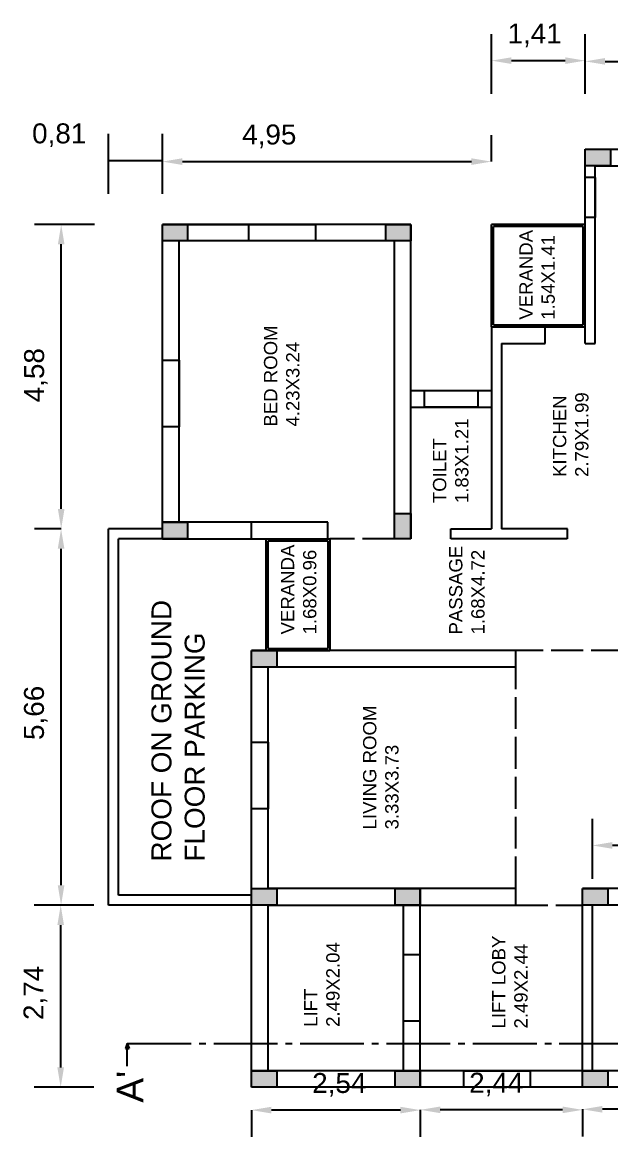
# Model space of a CAD drawing. Header units: metres. Extents: x 2057.2 to 2134.1, y 955.4 to 1040.4.
# Drawn here: x 2110.71 to 2119.57, y 1023.65 to 1040.42 of the extents above; entities that cross this region are included whole.
import ezdxf

# ---------------------------------------------------------------- set-up
doc = ezdxf.new("R2010")
doc.units = ezdxf.units.M
doc.linetypes.add('ACAD_ISO02W100', pattern=[15, 12, -3])
doc.linetypes.add('ACAD_ISO04W100', pattern=[30, 24, -3, 0, -3])
doc.styles.get("Standard").update_dxf_attribs({"font": 'arial.ttf'})
doc.dimstyles.new('ISO-25', dxfattribs={"dimtxt": 0.3, "dimasz": 0.3, "dimexe": 0.4, "dimexo": 1, "dimgap": 0.2, "dimtad": 1, "dimdec": 3, "dimtxsty": 'Standard', "dimcen": 2.5, "dimadec": 0, "dimazin": 0, "dimtfac": 1, "dimtdec": 3, "dimtmove": 1, "dimatfit": 3, "dimfxl": 0.5, "dimfxlon": 1, "dimarcsym": 0})

# ---------------------------------------------------------------- blocks, each defined once
blk = doc.blocks.new('*D40')
at = {"color": 0, "linetype": 'ACAD_ISO02W100', "lineweight": -2, "transparency": 16777216}
for p, q in [((2119.143, 1024.065), (2119.143, 1023.665)), ((2124.633, 1024.065), (2119.443, 1024.065)), ((2124.933, 1024.065), (2124.933, 1023.665))]:
    blk.add_line(p, q, dxfattribs=at)
at = {"color": 0, "linetype": 'ACAD_ISO02W100', "transparency": 16777216}
for points in [[(2119.443, 1024.115), (2119.443, 1024.015), (2119.143, 1024.065)], [(2124.633, 1024.115), (2124.633, 1024.015), (2124.933, 1024.065)]]:
    blk.add_solid(points, dxfattribs=at)
at = {"layer": 'Defpoints', "color": 0, "linetype": 'ACAD_ISO02W100', "transparency": 16777216}
for p in [(2119.143, 1024.396), (2124.933, 1024.396), (2119.143, 1024.065)]:
    blk.add_point(p, dxfattribs=at)
at = {"color": 0, "linetype": 'ACAD_ISO02W100', "transparency": 16777216, "insert": (2121.934, 1024.445), "char_height": 0.3, "attachment_point": 5}
blk.add_mtext('5,79', dxfattribs=at)
blk = doc.blocks.new('*D41')
at = {"color": 0, "linetype": 'ACAD_ISO02W100', "lineweight": -2, "transparency": 16777216}
for p, q in [((2116.703, 1024.057), (2116.703, 1023.657)), ((2118.843, 1024.057), (2117.003, 1024.057)), ((2119.143, 1024.057), (2119.143, 1023.657))]:
    blk.add_line(p, q, dxfattribs=at)
at = {"color": 0, "linetype": 'ACAD_ISO02W100', "transparency": 16777216}
for points in [[(2117.003, 1024.107), (2117.003, 1024.007), (2116.703, 1024.057)], [(2118.843, 1024.107), (2118.843, 1024.007), (2119.143, 1024.057)]]:
    blk.add_solid(points, dxfattribs=at)
at = {"layer": 'Defpoints', "color": 0, "linetype": 'ACAD_ISO02W100', "transparency": 16777216}
for p in [(2116.703, 1024.396), (2119.143, 1024.396), (2116.703, 1024.057)]:
    blk.add_point(p, dxfattribs=at)
at = {"color": 0, "linetype": 'ACAD_ISO02W100', "transparency": 16777216, "insert": (2117.846, 1024.437), "char_height": 0.3, "attachment_point": 5}
blk.add_mtext('2,44', dxfattribs=at)
blk = doc.blocks.new('*D42')
at = {"color": 0, "linetype": 'ACAD_ISO02W100', "lineweight": -2, "transparency": 16777216}
for p, q in [((2114.163, 1024.053), (2114.163, 1023.653)), ((2116.403, 1024.053), (2114.463, 1024.053)), ((2116.703, 1024.053), (2116.703, 1023.653))]:
    blk.add_line(p, q, dxfattribs=at)
at = {"color": 0, "linetype": 'ACAD_ISO02W100', "transparency": 16777216}
for points in [[(2114.463, 1024.103), (2114.463, 1024.003), (2114.163, 1024.053)], [(2116.403, 1024.103), (2116.403, 1024.003), (2116.703, 1024.053)]]:
    blk.add_solid(points, dxfattribs=at)
at = {"layer": 'Defpoints', "color": 0, "linetype": 'ACAD_ISO02W100', "transparency": 16777216}
for p in [(2114.163, 1024.396), (2116.703, 1024.396), (2114.163, 1024.053)]:
    blk.add_point(p, dxfattribs=at)
at = {"color": 0, "linetype": 'ACAD_ISO02W100', "transparency": 16777216, "insert": (2115.484, 1024.433), "char_height": 0.3, "attachment_point": 5}
blk.add_mtext('2,54', dxfattribs=at)
blk = doc.blocks.new('*D43')
at = {"color": 0, "linetype": 'ACAD_ISO02W100', "lineweight": -2, "transparency": 16777216}
for p, q in [((2111.792, 1027.136), (2110.892, 1027.136)), ((2111.292, 1024.696), (2111.292, 1026.836)), ((2111.792, 1024.396), (2110.892, 1024.396))]:
    blk.add_line(p, q, dxfattribs=at)
at = {"color": 0, "linetype": 'ACAD_ISO02W100', "transparency": 16777216}
for points in [[(2111.242, 1026.836), (2111.342, 1026.836), (2111.292, 1027.136)], [(2111.242, 1024.696), (2111.342, 1024.696), (2111.292, 1024.396)]]:
    blk.add_solid(points, dxfattribs=at)
at = {"layer": 'Defpoints', "color": 0, "linetype": 'ACAD_ISO02W100', "transparency": 16777216}
for p in [(2111.292, 1027.136), (2114.163, 1027.136), (2114.163, 1024.396)]:
    blk.add_point(p, dxfattribs=at)
at = {"color": 0, "linetype": 'ACAD_ISO02W100', "transparency": 16777216, "insert": (2110.911, 1025.816), "char_height": 0.3, "attachment_point": 5, "rotation": 90}
blk.add_mtext('2,74', dxfattribs=at)
blk = doc.blocks.new('*D44')
at = {"color": 0, "linetype": 'ACAD_ISO02W100', "lineweight": -2, "transparency": 16777216}
for p, q in [((2111.298, 1032.796), (2110.898, 1032.796)), ((2111.298, 1027.436), (2111.298, 1032.496)), ((2111.298, 1027.136), (2110.898, 1027.136))]:
    blk.add_line(p, q, dxfattribs=at)
at = {"color": 0, "linetype": 'ACAD_ISO02W100', "transparency": 16777216}
for points in [[(2111.248, 1032.496), (2111.348, 1032.496), (2111.298, 1032.796)], [(2111.248, 1027.436), (2111.348, 1027.436), (2111.298, 1027.136)]]:
    blk.add_solid(points, dxfattribs=at)
at = {"layer": 'Defpoints', "color": 0, "linetype": 'ACAD_ISO02W100', "transparency": 16777216}
for p in [(2111.298, 1032.796), (2112.013, 1032.796), (2112.013, 1027.136)]:
    blk.add_point(p, dxfattribs=at)
at = {"color": 0, "linetype": 'ACAD_ISO02W100', "transparency": 16777216, "insert": (2110.918, 1030.028), "char_height": 0.3, "attachment_point": 5, "rotation": 90}
blk.add_mtext('5,66', dxfattribs=at)
blk = doc.blocks.new('*D45')
at = {"color": 0, "linetype": 'ACAD_ISO02W100', "lineweight": -2, "transparency": 16777216}
for p, q in [((2111.8, 1037.376), (2110.9, 1037.376)), ((2111.3, 1033.096), (2111.3, 1037.076)), ((2111.3, 1032.796), (2110.9, 1032.796))]:
    blk.add_line(p, q, dxfattribs=at)
at = {"color": 0, "linetype": 'ACAD_ISO02W100', "transparency": 16777216}
for points in [[(2111.25, 1037.076), (2111.35, 1037.076), (2111.3, 1037.376)], [(2111.25, 1033.096), (2111.35, 1033.096), (2111.3, 1032.796)]]:
    blk.add_solid(points, dxfattribs=at)
at = {"layer": 'Defpoints', "color": 0, "linetype": 'ACAD_ISO02W100', "transparency": 16777216}
for p in [(2111.3, 1037.376), (2112.823, 1037.376), (2112.013, 1032.796)]:
    blk.add_point(p, dxfattribs=at)
at = {"color": 0, "linetype": 'ACAD_ISO02W100', "transparency": 16777216, "insert": (2110.92, 1035.107), "char_height": 0.3, "attachment_point": 5, "rotation": 90}
blk.add_mtext('4,58', dxfattribs=at)
blk = doc.blocks.new('*D46')
at = {"color": 0, "linetype": 'ACAD_ISO02W100', "lineweight": -2, "transparency": 16777216}
for p, q in [((2112.013, 1037.837), (2112.013, 1038.737)), ((2112.823, 1037.837), (2112.823, 1038.737)), ((2112.013, 1038.337), (2112.823, 1038.337))]:
    blk.add_line(p, q, dxfattribs=at)
at = {"layer": 'Defpoints', "color": 0, "linetype": 'ACAD_ISO02W100', "transparency": 16777216}
for p in [(2112.823, 1038.337), (2112.013, 1032.796), (2112.823, 1032.796)]:
    blk.add_point(p, dxfattribs=at)
at = {"color": 0, "linetype": 'ACAD_ISO02W100', "transparency": 16777216, "insert": (2111.27, 1038.717), "char_height": 0.3, "attachment_point": 5}
blk.add_mtext('0,81', dxfattribs=at)
blk = doc.blocks.new('*D47')
at = {"color": 0, "linetype": 'ACAD_ISO02W100', "lineweight": -2, "transparency": 16777216}
for p, q in [((2112.823, 1038.32), (2112.823, 1038.72)), ((2117.773, 1038.32), (2117.773, 1038.72)), ((2113.123, 1038.32), (2117.473, 1038.32))]:
    blk.add_line(p, q, dxfattribs=at)
at = {"color": 0, "linetype": 'ACAD_ISO02W100', "transparency": 16777216}
for points in [[(2113.123, 1038.37), (2113.123, 1038.27), (2112.823, 1038.32)], [(2117.473, 1038.37), (2117.473, 1038.27), (2117.773, 1038.32)]]:
    blk.add_solid(points, dxfattribs=at)
at = {"layer": 'Defpoints', "color": 0, "linetype": 'ACAD_ISO02W100', "transparency": 16777216}
for p in [(2117.773, 1038.32), (2112.823, 1037.376), (2117.773, 1037.376)]:
    blk.add_point(p, dxfattribs=at)
at = {"color": 0, "linetype": 'ACAD_ISO02W100', "transparency": 16777216, "insert": (2114.431, 1038.7), "char_height": 0.3, "attachment_point": 5}
blk.add_mtext('4,95', dxfattribs=at)
blk = doc.blocks.new('*D48')
at = {"color": 0, "linetype": 'ACAD_ISO02W100', "lineweight": -2, "transparency": 16777216}
for p, q in [((2117.773, 1039.339), (2117.773, 1040.239)), ((2119.183, 1039.339), (2119.183, 1040.239)), ((2118.073, 1039.839), (2118.883, 1039.839))]:
    blk.add_line(p, q, dxfattribs=at)
at = {"color": 0, "linetype": 'ACAD_ISO02W100', "transparency": 16777216}
for points in [[(2118.073, 1039.889), (2118.073, 1039.789), (2117.773, 1039.839)], [(2118.883, 1039.889), (2118.883, 1039.789), (2119.183, 1039.839)]]:
    blk.add_solid(points, dxfattribs=at)
at = {"layer": 'Defpoints', "color": 0, "linetype": 'ACAD_ISO02W100', "transparency": 16777216}
for p in [(2119.183, 1039.839), (2117.773, 1037.376), (2119.183, 1037.376)]:
    blk.add_point(p, dxfattribs=at)
at = {"color": 0, "linetype": 'ACAD_ISO02W100', "transparency": 16777216, "insert": (2118.423, 1040.219), "char_height": 0.3, "attachment_point": 5}
blk.add_mtext('1,41', dxfattribs=at)
blk = doc.blocks.new('*D49')
at = {"color": 0, "linetype": 'ACAD_ISO02W100', "lineweight": -2, "transparency": 16777216}
for p, q in [((2119.183, 1039.506), (2119.183, 1040.228)), ((2121.993, 1039.506), (2121.993, 1040.228)), ((2119.483, 1039.828), (2121.693, 1039.828))]:
    blk.add_line(p, q, dxfattribs=at)
at = {"color": 0, "linetype": 'ACAD_ISO02W100', "transparency": 16777216}
for points in [[(2119.483, 1039.878), (2119.483, 1039.778), (2119.183, 1039.828)], [(2121.693, 1039.878), (2121.693, 1039.778), (2121.993, 1039.828)]]:
    blk.add_solid(points, dxfattribs=at)
at = {"layer": 'Defpoints', "color": 0, "linetype": 'ACAD_ISO02W100', "transparency": 16777216}
for p in [(2121.993, 1039.828), (2119.183, 1038.506), (2121.993, 1038.506)]:
    blk.add_point(p, dxfattribs=at)
at = {"color": 0, "linetype": 'ACAD_ISO02W100', "transparency": 16777216, "insert": (2120.35, 1040.208), "char_height": 0.3, "attachment_point": 5}
blk.add_mtext('2,81', dxfattribs=at)
blk = doc.blocks.new('*D54')
at = {"color": 0, "linetype": 'ACAD_ISO02W100', "lineweight": -2, "transparency": 16777216}
for p, q in [((2119.293, 1027.534), (2119.293, 1028.434)), ((2121.133, 1027.534), (2121.133, 1028.434)), ((2120.833, 1028.034), (2119.593, 1028.034))]:
    blk.add_line(p, q, dxfattribs=at)
at = {"color": 0, "linetype": 'ACAD_ISO02W100', "transparency": 16777216}
for points in [[(2119.593, 1028.084), (2119.593, 1027.984), (2119.293, 1028.034)], [(2120.833, 1028.084), (2120.833, 1027.984), (2121.133, 1028.034)]]:
    blk.add_solid(points, dxfattribs=at)
at = {"layer": 'Defpoints', "color": 0, "linetype": 'ACAD_ISO02W100', "transparency": 16777216}
for p in [(2119.293, 1028.034), (2119.293, 1024.646), (2121.133, 1024.646)]:
    blk.add_point(p, dxfattribs=at)
at = {"color": 0, "linetype": 'ACAD_ISO02W100', "transparency": 16777216, "insert": (2120.223, 1028.415), "char_height": 0.3, "attachment_point": 5}
blk.add_mtext('1,84', dxfattribs=at)

msp = doc.modelspace()

# ---------------------------------------------------------------- hatches: boundary and pattern name
at = {"linetype": 'ACAD_ISO02W100'}
h = msp.add_hatch(dxfattribs=at)
h.set_pattern_fill('AR-CONC', scale=0.001, angle=90)
h.set_pattern_definition([(140, (3089.56193, -1058.73283), (0.015939086, 0.182184669), [0.01905, -0.20955]), (85, (3089.56193, -1058.73283), (-0.191056845, -0.035243421), [0.01524, -0.167640584]), (190.451445, (3089.56325, -1058.71764), (-0.175117752, 0.146941247), [0.016190009, -0.178090245]), (136.1842, (3089.51113, -1058.73283), (0.042042328, 0.27107904), [0.028575, -0.314325]), (186.635558, (3089.51463, -1058.71024), (-0.247426125, 0.237404134), [0.024285023, -0.267135608]), (81.184151, (3089.51113, -1058.73283), (-0.247426125, 0.237404134), [0.022859967, -0.251459732]), (111, (3089.52383, -1058.70743), (0.102265198, 0.151614391), [0.01905, -0.20955]), (56, (3089.52383, -1058.70743), (-0.184187966, 0.061802028), [0.01524, -0.16764]), (161.451445, (3089.53235, -1058.6948), (-0.081922769, 0.213416419), [0.016190009, -0.178089938]), (127.5, (3089.561926, -1058.73283), (-0.0845550389, 0.0030886033), [0, -0.165608, 0, -0.17018, 0, -0.168275]), (97.5, (3089.56193, -1058.73283), (-0.1001805748, 0.0668196625), [0, -0.097028, 0, -0.161798, 0, -0.064135]), (57.5, (3089.561926, -1058.78947), (0.005728744, 0.1355905952), [0, -0.0635, 0, -0.19812, 0, -0.26289]), (47.5, (3089.56193, -1058.81487), (-0.025426491, 0.1481291814), [0, -0.08255, 0, -0.131572, 0, -0.18669])])
h.paths.add_polyline_path([(2124.5525, 1024.6461), (2124.5525, 1024.3961), (2124.9325, 1024.3961), (2124.9325, 1024.6461)])
h.paths.add_polyline_path([(2124.5525, 1027.3861), (2124.5525, 1027.1361), (2124.9325, 1027.1361), (2124.9325, 1027.3861)])
h.paths.add_polyline_path([(2119.1425, 1024.6461), (2119.1425, 1024.3961), (2119.5225, 1024.3961), (2119.5225, 1024.6461)])
h.paths.add_polyline_path([(2119.5225, 1027.1361), (2119.5225, 1027.3861), (2119.1425, 1027.3861), (2119.1425, 1027.1361)])
h.paths.add_polyline_path([(2116.7025, 1024.3961), (2116.7025, 1024.6461), (2116.3225, 1024.6461), (2116.3225, 1024.3961)])
h.paths.add_polyline_path([(2116.7025, 1027.1361), (2116.7025, 1027.3861), (2116.3225, 1027.3861), (2116.3225, 1027.1361)])
h.paths.add_polyline_path([(2114.1625, 1027.3861), (2114.1625, 1027.1361), (2114.5425, 1027.1361), (2114.5425, 1027.3861)])
h.paths.add_polyline_path([(2114.1625, 1024.6461), (2114.1625, 1024.3961), (2114.5425, 1024.3961), (2114.5425, 1024.6461)])
h.paths.add_polyline_path([(2114.5425, 1030.7161), (2114.5425, 1030.9661), (2114.1625, 1030.9661), (2114.1625, 1030.7161)])
h.paths.add_polyline_path([(2113.2025, 1032.6461), (2113.2025, 1032.8961), (2112.8225, 1032.8961), (2112.8225, 1032.6461)])
h.paths.add_polyline_path([(2113.2025, 1037.1261), (2113.2025, 1037.3761), (2112.8225, 1037.3761), (2112.8225, 1037.1261)])
h.paths.add_polyline_path([(2116.1825, 1037.3761), (2116.1825, 1037.1261), (2116.5625, 1037.1261), (2116.5625, 1037.3761)])
h.paths.add_polyline_path([(2116.5625, 1033.0261), (2116.3125, 1033.0261), (2116.3125, 1032.6461), (2116.5625, 1032.6461)])
h.paths.add_polyline_path([(2119.1825, 1038.5061), (2119.1825, 1038.2561), (2119.5625, 1038.2561), (2119.5625, 1038.5061)])
h.paths.add_polyline_path([(2121.6125, 1038.5061), (2121.6125, 1038.2561), (2121.9925, 1038.2561), (2121.9925, 1038.5061)])
h.paths.add_polyline_path([(2121.6125, 1035.8361), (2121.6125, 1035.5861), (2121.9925, 1035.5861), (2121.9925, 1035.8361)])
h.paths.add_polyline_path([(2126.1125, 1037.3761), (2126.1125, 1037.1261), (2126.4925, 1037.1261), (2126.4925, 1037.3761)])
h.paths.add_polyline_path([(2130.0825, 1037.1261), (2130.0825, 1037.3761), (2129.7025, 1037.3761), (2129.7025, 1037.1261)])
h.paths.add_polyline_path([(2130.0825, 1033.6261), (2129.8325, 1033.6261), (2129.8325, 1033.2461), (2130.0825, 1033.2461)])

# ---------------------------------------------------------------- linework, layer by layer
at = {"color": 1}
for p, q in [((2119.1825, 1037.3761), (2119.1825, 1038.5061)), ((2119.1825, 1038.5061), (2121.9925, 1038.5061)), ((2119.3325, 1035.5861), (2119.3325, 1038.2561)), ((2119.3325, 1038.2561), (2120.3725, 1038.2561)), ((2112.8225, 1032.6461), (2112.8225, 1037.3761)), ((2116.5625, 1037.3761), (2112.8225, 1037.3761)), ((2112.8225, 1037.3761), (2114.3125, 1037.3761)), ((2116.5625, 1032.6461), (2116.5625, 1037.3761)), ((2119.1825, 1035.5861), (2119.1825, 1037.3761)), ((2114.3125, 1037.1261), (2112.8225, 1037.1261)), ((2113.0725, 1032.8961), (2113.0725, 1037.1261)), ((2116.3125, 1037.1261), (2114.3125, 1037.1261)), ((2116.3125, 1032.6461), (2116.3125, 1037.1261)), ((2117.7725, 1035.8361), (2117.7725, 1032.7961)), ((2117.7725, 1035.8361), (2118.5825, 1035.8361)), ((2118.5825, 1035.5861), (2118.5825, 1035.8361)), ((2117.9225, 1035.5861), (2118.5825, 1035.5861)), ((2117.9225, 1035.5861), (2117.9225, 1032.7961)), ((2119.1825, 1035.5861), (2119.3325, 1035.5861)), ((2116.5625, 1034.8761), (2117.7725, 1034.8761)), ((2116.5625, 1034.6261), (2117.7725, 1034.6261)), ((2115.3125, 1032.8961), (2112.8225, 1032.8961)), ((2114.1625, 1032.6461), (2114.1625, 1032.8961)), ((2115.3125, 1032.6461), (2115.3125, 1032.8961)), ((2117.1625, 1032.6461), (2117.1625, 1032.7961)), ((2117.1625, 1032.7961), (2117.7725, 1032.7961)), ((2118.9175, 1032.7961), (2117.9225, 1032.7961)), ((2118.9125, 1032.7961), (2118.9125, 1032.6461)), ((2112.8225, 1032.6461), (2115.3125, 1032.6461)), ((2116.5625, 1032.6461), (2116.3125, 1032.6461)), ((2117.7725, 1032.6461), (2117.1625, 1032.6461)), ((2118.9125, 1032.6461), (2117.7725, 1032.6461)), ((2114.1625, 1024.3961), (2114.1625, 1030.9661)), ((2118.1425, 1030.9661), (2114.1625, 1030.9661)), ((2118.1425, 1030.7161), (2118.1425, 1030.9661)), ((2118.1425, 1030.7161), (2114.1625, 1030.7161)), ((2114.4125, 1027.3861), (2114.4125, 1030.7161)), ((2118.1425, 1027.3861), (2114.4125, 1027.3861)), ((2116.7025, 1026.3911), (2116.7025, 1027.3861)), ((2118.1425, 1027.1361), (2118.1425, 1027.3861)), ((2119.1425, 1024.3961), (2119.1425, 1027.3861)), ((2122.1525, 1027.3861), (2119.1425, 1027.3861)), ((2114.4125, 1024.6461), (2114.4125, 1027.1361)), ((2116.4525, 1026.3911), (2116.4525, 1027.1361)), ((2118.1425, 1027.1361), (2118.1425, 1027.1361)), ((2119.2925, 1024.6461), (2119.2925, 1027.1361)), ((2124.9325, 1027.1361), (2119.2925, 1027.1361)), ((2116.7025, 1026.3911), (2116.4525, 1026.3911)), ((2116.4525, 1024.6461), (2116.4525, 1025.3911)), ((2116.7025, 1025.3911), (2116.4525, 1025.3911)), ((2116.7025, 1024.3961), (2116.7025, 1025.3911)), ((2124.9325, 1024.6461), (2114.1625, 1024.6461)), ((2124.9325, 1024.3961), (2114.1625, 1024.3961))]:
    msp.add_line(p, q, dxfattribs=at)
at = {"color": 7}
for p, q in [((2119.1825, 1038.5061), (2119.5625, 1038.5061)), ((2119.1825, 1038.2561), (2119.1825, 1038.5061)), ((2119.5625, 1038.5061), (2119.5625, 1038.2561)), ((2119.5625, 1038.2561), (2119.1825, 1038.2561)), ((2112.8225, 1037.3761), (2113.2025, 1037.3761)), ((2112.8225, 1037.1261), (2112.8225, 1037.3761)), ((2113.2025, 1037.3761), (2113.2025, 1037.1261)), ((2116.1825, 1037.3761), (2116.5625, 1037.3761)), ((2116.1825, 1037.1261), (2116.1825, 1037.3761)), ((2116.5625, 1037.3761), (2116.5625, 1037.1261)), ((2113.2025, 1037.1261), (2112.8225, 1037.1261)), ((2116.5625, 1037.1261), (2116.1825, 1037.1261)), ((2116.3125, 1032.6461), (2116.3125, 1033.0261)), ((2116.3125, 1033.0261), (2116.5625, 1033.0261)), ((2116.5625, 1033.0261), (2116.5625, 1032.6461)), ((2112.8225, 1032.8961), (2113.2025, 1032.8961)), ((2112.8225, 1032.6461), (2112.8225, 1032.8961)), ((2113.2025, 1032.8961), (2113.2025, 1032.6461)), ((2113.2025, 1032.6461), (2112.8225, 1032.6461)), ((2116.5625, 1032.6461), (2116.3125, 1032.6461)), ((2114.1625, 1030.9661), (2114.5425, 1030.9661)), ((2114.1625, 1030.7161), (2114.1625, 1030.9661)), ((2114.5425, 1030.9661), (2114.5425, 1030.7161)), ((2114.5425, 1030.7161), (2114.1625, 1030.7161)), ((2114.1625, 1027.3861), (2114.5425, 1027.3861)), ((2114.1625, 1027.1361), (2114.1625, 1027.3861)), ((2114.5425, 1027.3861), (2114.5425, 1027.1361)), ((2116.3225, 1027.3861), (2116.7025, 1027.3861)), ((2116.3225, 1027.1361), (2116.3225, 1027.3861)), ((2116.7025, 1027.3861), (2116.7025, 1027.1361)), ((2119.1425, 1027.3861), (2119.5225, 1027.3861)), ((2119.1425, 1027.1361), (2119.1425, 1027.3861)), ((2119.5225, 1027.3861), (2119.5225, 1027.1361)), ((2114.5425, 1027.1361), (2114.1625, 1027.1361)), ((2116.7025, 1027.1361), (2116.3225, 1027.1361)), ((2119.5225, 1027.1361), (2119.1425, 1027.1361)), ((2114.1625, 1024.6461), (2114.5425, 1024.6461)), ((2114.1625, 1024.3961), (2114.1625, 1024.6461)), ((2114.5425, 1024.6461), (2114.5425, 1024.3961)), ((2116.3225, 1024.6461), (2116.7025, 1024.6461)), ((2116.3225, 1024.3961), (2116.3225, 1024.6461)), ((2116.7025, 1024.6461), (2116.7025, 1024.3961)), ((2119.1425, 1024.6461), (2119.5225, 1024.6461)), ((2119.1425, 1024.3961), (2119.1425, 1024.6461)), ((2119.5225, 1024.6461), (2119.5225, 1024.3961)), ((2114.5425, 1024.3961), (2114.1625, 1024.3961)), ((2116.7025, 1024.3961), (2116.3225, 1024.3961)), ((2119.5225, 1024.3961), (2119.1425, 1024.3961))]:
    msp.add_line(p, q, dxfattribs=at)
at = {"color": 3, "linetype": 'ACAD_ISO02W100'}
for p, q in [((2119.3325, 1038.083), (2119.1825, 1038.083)), ((2119.1825, 1037.4798), (2119.1825, 1038.083)), ((2119.3325, 1038.083), (2119.3325, 1037.4798)), ((2119.3325, 1037.4798), (2119.1825, 1037.4798)), ((2114.1251, 1037.3761), (2115.1251, 1037.3761)), ((2114.1251, 1037.1261), (2114.1251, 1037.3761)), ((2115.1251, 1037.3761), (2115.1251, 1037.1261)), ((2115.1251, 1037.1261), (2114.1251, 1037.1261)), ((2112.8225, 1034.3317), (2112.8225, 1035.3317)), ((2112.8225, 1035.3317), (2113.0725, 1035.3317)), ((2113.0725, 1035.3317), (2113.0725, 1034.3317)), ((2116.7681, 1034.8761), (2117.5681, 1034.8761)), ((2116.7681, 1034.6261), (2116.7681, 1034.8761)), ((2117.5681, 1034.8761), (2117.5681, 1034.6261)), ((2117.5681, 1034.6261), (2116.7681, 1034.6261)), ((2113.0725, 1034.3317), (2112.8225, 1034.3317)), ((2114.1625, 1028.5867), (2114.1625, 1029.5867)), ((2114.1625, 1029.5867), (2114.4125, 1029.5867)), ((2114.4125, 1029.5867), (2114.4125, 1028.5867)), ((2114.4125, 1028.5867), (2114.1625, 1028.5867)), ((2112.2949, 1025.0574), (2112.2673, 1024.9811)), ((2112.2949, 1024.7159), (2112.2949, 1025.0574)), ((2112.2949, 1025.0574), (2112.3248, 1024.9811)), ((2112.2673, 1024.9811), (2112.3248, 1024.9811)), ((2117.3568, 1024.6461), (2118.3568, 1024.6461)), ((2117.3568, 1024.3961), (2117.3568, 1024.6461)), ((2118.3568, 1024.6461), (2118.3568, 1024.3961)), ((2118.3568, 1024.3961), (2117.3568, 1024.3961))]:
    msp.add_line(p, q, dxfattribs=at)
at = {"color": 4}
for p, q in [((2117.7725, 1035.8361), (2117.7725, 1037.3761)), ((2119.1825, 1037.3761), (2117.7725, 1037.3761)), ((2117.8025, 1035.8661), (2117.8025, 1037.3461)), ((2119.1525, 1037.3461), (2117.8025, 1037.3461)), ((2115.3125, 1032.6161), (2115.3125, 1030.9961)), ((2115.3425, 1032.6461), (2115.3425, 1030.9661))]:
    msp.add_line(p, q, dxfattribs=at)
at = {"color": 4, "linetype": 'ACAD_ISO02W100'}
for p, q in [((2119.1525, 1035.8661), (2119.1525, 1037.3461)), ((2119.1825, 1035.8361), (2119.1825, 1037.3761)), ((2117.7725, 1035.8361), (2119.1825, 1035.8361)), ((2117.8025, 1035.8661), (2119.1525, 1035.8661)), ((2114.3825, 1030.9661), (2114.3825, 1032.6461)), ((2114.3825, 1032.6461), (2115.3425, 1032.6461)), ((2114.4125, 1030.9961), (2114.4125, 1032.6161)), ((2114.4125, 1032.6161), (2115.3125, 1032.6161)), ((2114.3825, 1030.9661), (2115.3425, 1030.9661)), ((2114.4125, 1030.9961), (2115.3125, 1030.9961))]:
    msp.add_line(p, q, dxfattribs=at)
at = {"color": 2}
for p, q in [((2112.0125, 1027.1361), (2112.0125, 1032.7961)), ((2112.8225, 1032.7961), (2112.0125, 1032.7961)), ((2112.1625, 1027.2861), (2112.1625, 1032.6461)), ((2112.8225, 1032.6461), (2112.1625, 1032.6461)), ((2114.1625, 1027.2861), (2112.1625, 1027.2861)), ((2114.4125, 1027.1361), (2112.0125, 1027.1361))]:
    msp.add_line(p, q, dxfattribs=at)
at = {"color": 7, "linetype": 'ACAD_ISO02W100', "ltscale": 0.04}
for p, q in [((2116.3125, 1032.6461), (2115.3425, 1032.6461)), ((2122.1519, 1030.9661), (2118.1425, 1030.9661)), ((2118.1425, 1027.3861), (2118.1425, 1030.7161)), ((2118.1425, 1027.1361), (2119.1425, 1027.1361))]:
    msp.add_line(p, q, dxfattribs=at)
at = {"color": 1, "linetype": 'ACAD_ISO02W100'}
msp.add_line((2114.4125, 1027.1361), (2118.1425, 1027.1361), dxfattribs=at)
at = {"color": 3}
for p, q in [((2116.4525, 1025.3911), (2116.4525, 1026.3911)), ((2116.7025, 1025.3911), (2116.7025, 1026.3911))]:
    msp.add_line(p, q, dxfattribs=at)
at = {"color": 7, "linetype": 'ACAD_ISO04W100', "ltscale": 0.04}
msp.add_line((2112.2949, 1025.0574), (2133.0151, 1025.0574), dxfattribs=at)

# ---------------------------------------------------------------- texts
at = {"color": 7, "attachment_point": 1, "rotation": 90}
for s, width, insert, char_height in [('VERANDA 1.54X1.41', 1.200605, (2118.1933, 1035.942), 0.2), ('BED ROOM \\P4.23X3.24', 1.702098, (2114.3509, 1034.3349), 0.2), ('KITCHEN 2.79X1.99', 1.329323, (2118.6998, 1033.5769), 0.2), ('TOILET 1.83X1.21', 1.329323, (2116.8938, 1033.183), 0.2), ('VERANDA 1.68X0.96', 1.329323, (2114.6054, 1031.2079), 0.2), ('PASSAGE 1.68X4.72', 1.329323, (2117.1364, 1031.2072), 0.2), ('ROOF ON GROUND FLOOR PARKING', 4.2126, (2112.6582, 1027.7922), 0.3), ('LIVING ROOM \\P3.33X3.73', 1.897846, (2115.8417, 1028.2749), 0.2), ('LIFT\\P2.49X2.04', 1.387454, (2114.9544, 1025.3052), 0.2), ('LIFT LOBY\\P2.49X2.44', 1.65153, (2117.7837, 1025.2804), 0.2)]:
    msp.add_mtext_dynamic_manual_height_columns(s, width=width, gutter_width=12.5, heights=[0], dxfattribs=dict(at, insert=insert, char_height=char_height))
at = {"color": 7, "linetype": 'ACAD_ISO04W100', "insert": (2112.1358, 1024.1647), "char_height": 0.4, "attachment_point": 1, "rotation": 90}
msp.add_mtext_dynamic_manual_height_columns("A'", width=0.373747, gutter_width=12.5, heights=[0], dxfattribs=at)

# ---------------------------------------------------------------- dimensions: what is measured, and where the dimension line sits
at = {"color": 3, "linetype": 'ACAD_ISO02W100'}
for base, p1, p2, angle, picture, middle in [((2119.1825, 1039.8386), (2117.7725, 1037.3761), (2119.1825, 1037.3761), 180, '*D48', (2118.4225, 1039.8386)), ((2121.9925, 1039.8275), (2119.1825, 1038.5061), (2121.9925, 1038.5061), 180, '*D49', (2120.35, 1039.8275)), ((2112.8225, 1038.3372), (2112.0125, 1032.7961), (2112.8225, 1032.7961), 180, '*D46', (2111.2702, 1038.3372)), ((2117.7725, 1038.32), (2112.8225, 1037.3761), (2117.7725, 1037.3761), 180, '*D47', (2114.4315, 1038.32)), ((2111.3003, 1037.3761), (2112.0125, 1032.7961), (2112.8225, 1037.3761), 90, '*D45', (2111.3003, 1035.107)), ((2111.2983, 1032.7961), (2112.0125, 1027.1361), (2112.0125, 1032.7961), 90, '*D44', (2111.2983, 1030.0285)), ((2119.2925, 1028.0344), (2121.1325, 1024.6461), (2119.2925, 1024.6461), 180, '*D54', (2120.2232, 1028.0344)), ((2111.2916, 1027.1361), (2114.1625, 1024.3961), (2114.1625, 1027.1361), 90, '*D43', (2111.2916, 1025.8159)), ((2114.1625, 1024.0529), (2116.7025, 1024.3961), (2114.1625, 1024.3961), 180, '*D42', (2115.4844, 1024.0529)), ((2116.7025, 1024.0565), (2119.1425, 1024.3961), (2116.7025, 1024.3961), 180, '*D41', (2117.846, 1024.0565)), ((2119.1425, 1024.0645), (2124.9325, 1024.3961), (2119.1425, 1024.3961), 180, '*D40', (2121.9335, 1024.0645))]:
    dim = msp.add_linear_dim(base=base, p1=p1, p2=p2, angle=angle, dimstyle='ISO-25', dxfattribs=at)
    dim.commit()
    dim.dimension.update_dxf_attribs({"geometry": picture, "text_midpoint": middle, "dimtype": 160})

doc.saveas('drawing.dxf')
